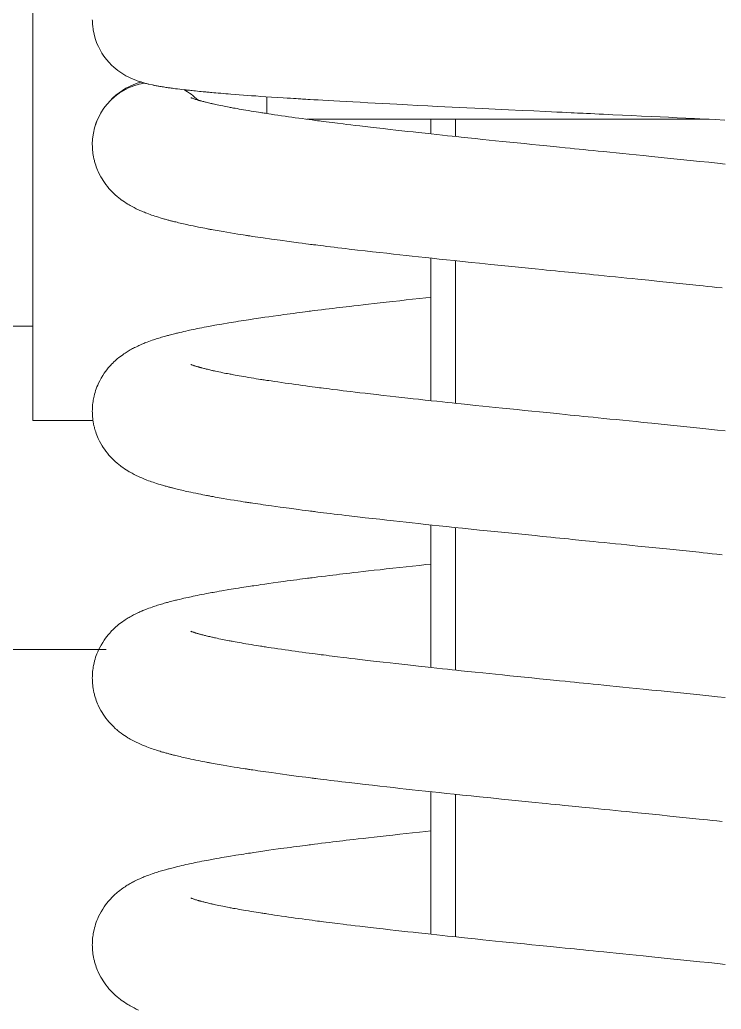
# Model space of a CAD drawing. Extents: x 104.2 to 172.2, y 134.1 to 160.6.
# Drawn here: x 148.836 to 150.598, y 141.148 to 143.634 of the extents above; entities that cross this region are included whole.
import ezdxf

# ---------------------------------------------------------------- set-up
doc = ezdxf.new("R2010")
doc.units = 0
doc.header["$LTSCALE"] = 0.5
doc.header["$MEASUREMENT"] = 0
doc.layers.add('AM_5', color=3, linetype='CONTINUOUS', lineweight=15)

msp = doc.modelspace()

# ---------------------------------------------------------------- linework, layer by layer
at = {"layer": 'AM_5', "color": 0, "ltscale": 0.75}
for p, q in [((148.86848, 145.50239), (148.86848, 142.62739)), ((149.45679, 143.44088), (149.45679, 143.39865)), ((149.45679, 143.39865), (149.45679, 143.44088)), ((150.56783, 143.38428), (149.55746, 143.38428)), ((149.93098, 143.3409), (149.93098, 143.38428)), ((149.93098, 142.67054), (149.93098, 143.02876)), ((148.36848, 142.86414), (148.86848, 142.86414)), ((148.86848, 142.62739), (149.02002, 142.62739)), ((149.93098, 142.00018), (149.93098, 142.3584)), ((147.41468, 142.05164), (149.05302, 142.05164)), ((149.93098, 141.32981), (149.93098, 141.68804))]:
    msp.add_line(p, q, dxfattribs=at)
at = {"layer": 'AM_5', "color": 0, "ltscale": 0.75, "flags": 128}
for points in [[(150.60703, 143.38233), (150.58296, 143.38353), (150.55769, 143.38479), (150.53123, 143.38608), (150.5096, 143.38712), (150.48746, 143.38819), (150.46575, 143.38922), (150.44455, 143.39022), (150.42387, 143.3912), (150.39833, 143.39241), (150.3737, 143.39357), (150.35001, 143.39469), (150.32635, 143.39581), (150.30218, 143.39695), (150.29139, 143.39747), (150.2805, 143.39798), (150.2697, 143.39849), (150.25994, 143.39895), (150.25137, 143.39936), (150.24409, 143.3997), (150.23675, 143.40005), (150.22884, 143.40042), (150.22095, 143.4008), (150.21031, 143.4013), (150.19853, 143.40185), (150.18559, 143.40247), (150.17151, 143.40313), (150.15649, 143.40384), (150.12707, 143.40523), (150.09804, 143.4066), (150.06402, 143.40821), (150.03074, 143.40978), (149.99868, 143.41129), (149.9789, 143.41223), (149.95957, 143.41316), (149.9407, 143.41407), (149.92228, 143.41496), (149.90398, 143.41586), (149.88483, 143.41681), (149.86113, 143.41799), (149.83624, 143.41925), (149.81023, 143.42057), (149.78316, 143.42197), (149.76542, 143.4229), (149.7473, 143.42386), (149.72884, 143.42484), (149.71005, 143.42585), (149.69104, 143.42688), (149.67289, 143.42788), (149.65592, 143.42882), (149.64009, 143.4297), (149.62472, 143.43057), (149.61054, 143.43138), (149.59753, 143.43213), (149.58566, 143.43281), (149.57488, 143.43344), (149.56518, 143.43401), (149.55975, 143.43433), (149.55473, 143.43463), (149.55016, 143.4349), (149.54605, 143.43515), (149.5424, 143.43537), (149.53918, 143.43557), (149.53549, 143.43579), (149.5303, 143.43611), (149.52395, 143.43651), (149.51645, 143.43698), (149.50784, 143.43752), (149.49814, 143.43814), (149.48281, 143.43914), (149.46826, 143.4401), (149.45454, 143.44103), (149.44162, 143.44193), (149.42948, 143.44279), (149.4181, 143.44361), (149.40788, 143.44436), (149.39782, 143.44511), (149.38748, 143.44589), (149.37686, 143.44672), (149.36602, 143.44758), (149.35984, 143.44807), (149.35361, 143.44858), (149.34733, 143.4491), (149.341, 143.44963), (149.33464, 143.45018), (149.32868, 143.45069), (149.32343, 143.45115), (149.31894, 143.45155), (149.31509, 143.4519), (149.31185, 143.45219), (149.30921, 143.45243), (149.30755, 143.45258), (149.30603, 143.45272), (149.30387, 143.45292), (149.301, 143.45319), (149.29668, 143.4536), (149.29201, 143.45404), (149.2873, 143.4545), (149.28257, 143.45497), (149.27782, 143.45544), (149.27305, 143.45592), (149.26908, 143.45633), (149.26558, 143.4567), (149.26255, 143.45702), (149.25997, 143.4573), (149.25783, 143.45753), (149.25605, 143.45772), (149.25399, 143.45795), (149.25154, 143.45822), (149.24871, 143.45854), (149.2433, 143.45917), (149.238, 143.4598), (149.23268, 143.46045), (149.22704, 143.46117), (149.22315, 143.46167), (149.21962, 143.46214), (149.21653, 143.46256), (149.21387, 143.46293), (149.21131, 143.4633), (149.20864, 143.46368), (149.20603, 143.46407), (149.20327, 143.46448), (149.20024, 143.46495), (149.19694, 143.46547), (149.19343, 143.46604), (149.19112, 143.46642), (149.18916, 143.46675), (149.1875, 143.46704), (149.1856, 143.46737), (149.18336, 143.46778), (149.18083, 143.46824), (149.17849, 143.46868), (149.17624, 143.46911), (149.17431, 143.46949), (149.17255, 143.46984), (149.17083, 143.4702), (149.16914, 143.47055), (149.16054, 143.47246), (149.15885, 143.47286), (149.15703, 143.4733), (149.15474, 143.47387), (149.15196, 143.47459), (149.14965, 143.4752), (149.14743, 143.47581), (149.14555, 143.47635), (149.14401, 143.4768), (149.14267, 143.47719), (149.14132, 143.4776), (149.13995, 143.47803), (149.13803, 143.47863), (149.13601, 143.47929), (149.13356, 143.48012), (149.13068, 143.48113), (149.12763, 143.48225), (149.12509, 143.48323), (149.12307, 143.48403), (149.12115, 143.48482), (149.11889, 143.48577), (149.11631, 143.4869), (149.11337, 143.48825), (149.10827, 143.49074), (149.10273, 143.49367), (149.09739, 143.49674), (149.09226, 143.49993), (149.08731, 143.50325), (149.08231, 143.50689), (149.07721, 143.51089), (149.07197, 143.51536), (149.06631, 143.52065), (149.06033, 143.52683), (149.05393, 143.53427), (149.04733, 143.54303), (149.04245, 143.5504), (149.03781, 143.55839), (149.03354, 143.56684), (149.03, 143.57498), (149.02634, 143.58508), (149.02365, 143.59433), (149.02172, 143.60276), (149.02071, 143.60835), (149.02005, 143.61277), (149.01964, 143.6161), (149.01947, 143.61761), (149.0193, 143.61919), (149.01907, 143.62142), (149.01884, 143.62377), (149.01864, 143.62624), (149.01847, 143.62882), (149.01835, 143.6315), (149.01831, 143.63428)], [(149.26552, 143.43856), (149.26561, 143.43853), (149.26593, 143.43839), (149.2665, 143.43816), (149.26726, 143.43786), (149.26836, 143.43744), (149.26979, 143.43693), (149.27139, 143.43637), (149.27296, 143.43584), (149.27439, 143.43537), (149.27591, 143.43489), (149.27757, 143.43438), (149.27875, 143.43402), (149.28018, 143.43359), (149.28184, 143.4331), (149.28343, 143.43264), (149.28492, 143.43221), (149.28623, 143.43184), (149.28741, 143.43152), (149.28854, 143.4312), (149.28963, 143.43091), (149.29072, 143.43061), (149.29215, 143.43022), (149.29382, 143.42978), (149.29583, 143.42925), (149.29819, 143.42865), (149.30051, 143.42806), (149.30267, 143.42752), (149.30465, 143.42703), (149.30745, 143.42634), (149.3103, 143.42566), (149.3132, 143.42498), (149.31601, 143.42432), (149.31842, 143.42377), (149.32042, 143.42332), (149.32222, 143.42291), (149.32484, 143.42233), (149.32808, 143.42162), (149.33197, 143.42078), (149.33641, 143.41983), (149.34107, 143.41886), (149.34594, 143.41786), (149.34992, 143.41706), (149.35405, 143.41624), (149.35823, 143.41542), (149.36186, 143.41472), (149.36479, 143.41416), (149.36701, 143.41374), (149.36974, 143.41323), (149.37314, 143.41259), (149.37724, 143.41184), (149.38206, 143.41096), (149.38733, 143.41002), (149.39278, 143.40905), (149.39841, 143.40807), (149.40424, 143.40707), (149.41054, 143.40601), (149.41706, 143.40493), (149.42379, 143.40383), (149.43015, 143.4028), (149.43574, 143.40191), (149.44055, 143.40116), (149.44403, 143.40062), (149.4469, 143.40017), (149.44964, 143.39975), (149.45302, 143.39923), (149.45708, 143.39861), (149.46181, 143.39789), (149.46725, 143.39707), (149.47575, 143.3958), (149.48454, 143.3945), (149.49346, 143.3932), (149.5025, 143.3919), (149.51098, 143.39069), (149.51956, 143.38948), (149.52824, 143.38827), (149.53701, 143.38706), (149.54589, 143.38584), (149.55468, 143.38466), (149.56279, 143.38357), (149.57083, 143.3825), (149.57793, 143.38157), (149.58405, 143.38077), (149.58919, 143.3801), (149.59333, 143.37956), (149.59874, 143.37887), (149.6054, 143.37801), (149.61305, 143.37704), (149.62104, 143.37604), (149.63422, 143.37439), (149.64817, 143.37267), (149.65762, 143.37152), (149.66753, 143.37033), (149.67844, 143.36902), (149.69043, 143.3676), (149.7035, 143.36607), (149.71743, 143.36446), (149.73249, 143.36273), (149.74871, 143.36088), (149.76614, 143.3589), (149.78096, 143.35723), (149.79604, 143.35554), (149.81057, 143.35393), (149.82451, 143.35239), (149.83784, 143.35092), (149.85435, 143.34912), (149.86974, 143.34744), (149.88398, 143.34591), (149.89815, 143.34439), (149.91089, 143.34303), (149.92219, 143.34183), (149.93332, 143.34066), (149.9452, 143.3394), (149.96191, 143.33765), (149.97995, 143.33578), (149.9993, 143.33377), (150.01501, 143.33216), (150.03151, 143.33047), (150.04878, 143.32872), (150.06686, 143.32689), (150.08576, 143.32498), (150.10443, 143.32309), (150.12215, 143.3213), (150.1416, 143.31933), (150.15972, 143.3175), (150.17649, 143.31581), (150.19188, 143.31425), (150.20589, 143.31284), (150.21869, 143.31155), (150.22973, 143.31043), (150.24129, 143.30927), (150.25208, 143.30818), (150.26361, 143.30701), (150.27656, 143.30571), (150.28949, 143.3044), (150.30358, 143.30298), (150.31876, 143.30145), (150.33452, 143.29987), (150.35072, 143.29823), (150.36734, 143.29656), (150.38437, 143.29484), (150.40181, 143.29309), (150.42429, 143.29082), (150.44743, 143.28849), (150.47122, 143.28606), (150.49566, 143.28355), (150.51994, 143.28104), (150.54427, 143.2785), (150.56713, 143.2761), (150.58854, 143.27383), (150.60849, 143.2717)], [(150.60089, 142.96032), (150.58757, 142.96175), (150.57512, 142.96309), (150.56358, 142.96432), (150.55295, 142.96545), (150.54306, 142.96649), (150.51889, 142.96903), (150.49315, 142.97172), (150.46882, 142.97423), (150.44322, 142.97685), (150.41638, 142.97958), (150.38885, 142.98236), (150.37492, 142.98377), (150.36088, 142.98519), (150.34674, 142.98662), (150.3325, 142.98806), (150.31815, 142.98951), (150.30377, 142.99096), (150.29012, 142.99234), (150.27744, 142.99362), (150.2669, 142.99468), (150.25716, 142.99566), (150.24824, 142.99656), (150.24023, 142.99737), (150.23181, 142.99822), (150.22383, 142.99903), (150.21455, 142.99996), (150.20439, 143.00099), (150.19309, 143.00213), (150.18173, 143.00327), (150.17048, 143.00441), (150.15934, 143.00553), (150.14831, 143.00664), (150.13122, 143.00836), (150.11434, 143.01007), (150.09691, 143.01182), (150.07242, 143.01429), (150.04665, 143.01688), (150.01956, 143.01962), (149.99116, 143.02253), (149.9697, 143.02474), (149.94813, 143.02697), (149.92753, 143.02913), (149.90793, 143.03119), (149.88934, 143.03315), (149.87175, 143.03503), (149.85514, 143.03681), (149.83802, 143.03865), (149.82208, 143.04038), (149.80673, 143.04205), (149.79109, 143.04376), (149.77515, 143.04552), (149.75794, 143.04743), (149.74044, 143.04938), (149.72255, 143.0514), (149.70381, 143.05352), (149.68421, 143.05576), (149.66374, 143.05814), (149.65448, 143.05923), (149.64506, 143.06035), (149.63549, 143.06149), (149.62578, 143.06266), (149.61632, 143.06381), (149.60778, 143.06486), (149.59887, 143.06596), (149.5912, 143.06691), (149.58476, 143.06772), (149.57951, 143.06838), (149.57645, 143.06876), (149.57382, 143.06909), (149.57057, 143.06951), (149.56654, 143.07002), (149.56176, 143.07063), (149.55435, 143.07158), (149.54569, 143.07271), (149.53665, 143.07389), (149.51305, 143.07702), (149.49036, 143.08011), (149.46849, 143.08316), (149.44717, 143.0862), (149.44059, 143.08716), (149.43406, 143.08812), (149.42761, 143.08907), (149.42188, 143.08992), (149.4172, 143.09063), (149.41404, 143.0911), (149.41161, 143.09147), (149.40984, 143.09174), (149.40789, 143.09203), (149.4055, 143.0924), (149.40266, 143.09284), (149.39731, 143.09366), (149.39091, 143.09466), (149.38348, 143.09584), (149.37459, 143.09727), (149.36547, 143.09877), (149.3562, 143.10032), (149.34682, 143.10192), (149.33732, 143.10358), (149.33197, 143.10452), (149.32659, 143.10549), (149.32163, 143.10639), (149.31765, 143.10713), (149.31462, 143.10769), (149.31242, 143.1081), (149.31014, 143.10853), (149.30765, 143.109), (149.30495, 143.10951), (149.30072, 143.11033), (149.29607, 143.11123), (149.29078, 143.11227), (149.28484, 143.11347), (149.27827, 143.11481), (149.2719, 143.11613), (149.26594, 143.1174), (149.26054, 143.11857), (149.25574, 143.11963), (149.25155, 143.12056), (149.24747, 143.12149), (149.24302, 143.12252), (149.23922, 143.1234), (149.23513, 143.12438), (149.2312, 143.12533), (149.22778, 143.12617), (149.22483, 143.1269), (149.22227, 143.12755), (149.21991, 143.12815), (149.2182, 143.12859), (149.21661, 143.129), (149.2151, 143.12939), (149.21324, 143.12988), (149.21088, 143.13051), (149.20868, 143.13109), (149.20621, 143.13176), (149.20381, 143.13242), (149.2017, 143.13301), (149.19987, 143.13352), (149.19715, 143.1343), (149.19444, 143.13508), (149.19161, 143.13591), (149.18836, 143.13688), (149.18457, 143.13804), (149.17949, 143.13964), (149.17506, 143.14109), (149.17108, 143.14242), (149.16739, 143.14369), (149.1635, 143.14507), (149.15948, 143.14654), (149.15553, 143.14803), (149.15214, 143.14934), (149.14897, 143.15061), (149.14597, 143.15184), (149.14237, 143.15336), (149.13808, 143.15523), (149.13428, 143.15695), (149.1287, 143.1596), (149.12316, 143.16237), (149.11801, 143.1651), (149.11345, 143.16764), (149.11092, 143.1691), (149.10759, 143.17109), (149.1035, 143.17363), (149.099, 143.17658), (149.0948, 143.17947), (149.09096, 143.18226), (149.08823, 143.18432), (149.08589, 143.18614), (149.0839, 143.18773), (149.08184, 143.18942), (149.0795, 143.19141), (149.07691, 143.19368), (149.0705, 143.19967), (149.06397, 143.2064), (149.06011, 143.21072), (149.05619, 143.2154), (149.05223, 143.2205), (149.0486, 143.22554), (149.04555, 143.23007), (149.04294, 143.23422), (149.0398, 143.23959), (149.0366, 143.24556), (149.03316, 143.25271), (149.03151, 143.25647), (149.02988, 143.26047), (149.02829, 143.26468), (149.02677, 143.26904), (149.02554, 143.27291), (149.02475, 143.27558), (149.02412, 143.27784), (149.02337, 143.28071), (149.02242, 143.28467), (149.02138, 143.28964), (149.02051, 143.29446), (149.01991, 143.29845), (149.01954, 143.30132), (149.01928, 143.30366), (149.01905, 143.30604), (149.01882, 143.30867), (149.01856, 143.31252), (149.01838, 143.31673), (149.01831, 143.32128)], [(150.60089, 142.28995), (150.58757, 142.29139), (150.57512, 142.29272), (150.56358, 142.29395), (150.55295, 142.29508), (150.54306, 142.29613), (150.51889, 142.29867), (150.49315, 142.30135), (150.46882, 142.30387), (150.44322, 142.30649), (150.41638, 142.30921), (150.38885, 142.312), (150.37492, 142.3134), (150.36088, 142.31482), (150.34674, 142.31625), (150.3325, 142.31769), (150.31815, 142.31914), (150.30377, 142.32059), (150.29012, 142.32197), (150.27744, 142.32325), (150.2669, 142.32432), (150.25716, 142.3253), (150.24824, 142.3262), (150.24023, 142.32701), (150.23181, 142.32786), (150.22383, 142.32866), (150.21455, 142.3296), (150.20439, 142.33062), (150.19309, 142.33176), (150.18173, 142.33291), (150.17048, 142.33404), (150.15934, 142.33517), (150.14831, 142.33628), (150.13122, 142.338), (150.11434, 142.3397), (150.09691, 142.34146), (150.07242, 142.34392), (150.04665, 142.34652), (150.01956, 142.34926), (149.99116, 142.35216), (149.9697, 142.35437), (149.94813, 142.35661), (149.92753, 142.35876), (149.90793, 142.36082), (149.88934, 142.36279), (149.87175, 142.36466), (149.85514, 142.36644), (149.83802, 142.36829), (149.82208, 142.37001), (149.80673, 142.37169), (149.79109, 142.3734), (149.77515, 142.37516), (149.75794, 142.37707), (149.74044, 142.37902), (149.72255, 142.38103), (149.70381, 142.38315), (149.68421, 142.3854), (149.66374, 142.38778), (149.65448, 142.38887), (149.64506, 142.38998), (149.63549, 142.39113), (149.62578, 142.3923), (149.61632, 142.39345), (149.60778, 142.39449), (149.59887, 142.39559), (149.5912, 142.39655), (149.58476, 142.39735), (149.57951, 142.39801), (149.57645, 142.3984), (149.57382, 142.39873), (149.57057, 142.39914), (149.56654, 142.39966), (149.56176, 142.40027), (149.55435, 142.40122), (149.54569, 142.40234), (149.53665, 142.40352), (149.51305, 142.40666), (149.49036, 142.40975), (149.46849, 142.41279), (149.44717, 142.41584), (149.44059, 142.4168), (149.43406, 142.41775), (149.42761, 142.41871), (149.42188, 142.41956), (149.4172, 142.42026), (149.41404, 142.42074), (149.41161, 142.42111), (149.40984, 142.42137), (149.40789, 142.42167), (149.4055, 142.42204), (149.40266, 142.42247), (149.39731, 142.4233), (149.39091, 142.4243), (149.38348, 142.42548), (149.37459, 142.42691), (149.36547, 142.4284), (149.3562, 142.42995), (149.34682, 142.43156), (149.33732, 142.43321), (149.33197, 142.43416), (149.32659, 142.43513), (149.32163, 142.43603), (149.31765, 142.43676), (149.31462, 142.43732), (149.31242, 142.43774), (149.31014, 142.43816), (149.30765, 142.43863), (149.30495, 142.43915), (149.30072, 142.43996), (149.29607, 142.44087), (149.29078, 142.44191), (149.28484, 142.4431), (149.27827, 142.44444), (149.2719, 142.44577), (149.26594, 142.44704), (149.26054, 142.44821), (149.25574, 142.44926), (149.25155, 142.4502), (149.24747, 142.45112), (149.24302, 142.45215), (149.23922, 142.45304), (149.23513, 142.45401), (149.2312, 142.45496), (149.22778, 142.4558), (149.22483, 142.45654), (149.22227, 142.45718), (149.21991, 142.45778), (149.2182, 142.45822), (149.21661, 142.45863), (149.2151, 142.45903), (149.21324, 142.45952), (149.21088, 142.46014), (149.20868, 142.46073), (149.20621, 142.4614), (149.20381, 142.46206), (149.2017, 142.46265), (149.19987, 142.46316), (149.19715, 142.46393), (149.19444, 142.46471), (149.19161, 142.46555), (149.18836, 142.46652), (149.18457, 142.46768), (149.17949, 142.46928), (149.17506, 142.47072), (149.17108, 142.47206), (149.16739, 142.47333), (149.1635, 142.47471), (149.15948, 142.47617), (149.15553, 142.47766), (149.15214, 142.47898), (149.14897, 142.48025), (149.14597, 142.48147), (149.14237, 142.48299), (149.13808, 142.48487), (149.13428, 142.48659), (149.1287, 142.48924), (149.12316, 142.49201), (149.11801, 142.49473), (149.11345, 142.49727), (149.11092, 142.49874), (149.10759, 142.50073), (149.1035, 142.50327), (149.099, 142.50622), (149.0948, 142.50911), (149.09096, 142.51189), (149.08823, 142.51395), (149.08589, 142.51578), (149.0839, 142.51736), (149.08184, 142.51906), (149.0795, 142.52105), (149.07691, 142.52332), (149.0705, 142.5293), (149.06397, 142.53603), (149.06011, 142.54036), (149.05619, 142.54504), (149.05223, 142.55014), (149.0486, 142.55517), (149.04555, 142.55971), (149.04294, 142.56386), (149.0398, 142.56922), (149.0366, 142.5752), (149.03316, 142.58235), (149.03151, 142.58611), (149.02988, 142.59011), (149.02829, 142.59432), (149.02677, 142.59868), (149.02554, 142.60255), (149.02475, 142.60521), (149.02412, 142.60748), (149.02337, 142.61035), (149.02242, 142.61431), (149.02138, 142.61927), (149.02051, 142.62409), (149.01991, 142.62809), (149.01954, 142.63095), (149.01928, 142.6333), (149.01905, 142.63568), (149.01882, 142.6383), (149.01856, 142.64215), (149.01838, 142.64637), (149.01831, 142.65092), (149.01835, 142.65418), (149.01846, 142.65726), (149.01861, 142.66012), (149.01874, 142.66214), (149.0189, 142.66438), (149.01916, 142.66729), (149.01957, 142.67108), (149.02005, 142.67473), (149.02065, 142.67856), (149.02131, 142.68222), (149.02258, 142.68822), (149.02388, 142.69346), (149.02508, 142.69775), (149.0266, 142.70262), (149.02819, 142.70727), (149.02987, 142.71171), (149.03178, 142.71635), (149.03412, 142.72159), (149.037, 142.72743), (149.04021, 142.73336), (149.04437, 142.74029), (149.04819, 142.74608), (149.05147, 142.75069), (149.05479, 142.75504), (149.05841, 142.7595), (149.06205, 142.76369), (149.0644, 142.76628), (149.06681, 142.76882), (149.06954, 142.77158), (149.07261, 142.77457), (149.07572, 142.77746), (149.07825, 142.77971), (149.08013, 142.78133), (149.08182, 142.78276), (149.08425, 142.78475), (149.08746, 142.7873), (149.09119, 142.79012), (149.09457, 142.79257), (149.09754, 142.79463), (149.10054, 142.79665), (149.10333, 142.79846), (149.10596, 142.80011), (149.10852, 142.80168), (149.1109, 142.8031), (149.11366, 142.80469), (149.11668, 142.80638), (149.11943, 142.80787), (149.12182, 142.80914), (149.12458, 142.81056), (149.12747, 142.812), (149.13055, 142.8135), (149.13266, 142.8145), (149.1349, 142.81554), (149.13729, 142.81662), (149.13946, 142.81758), (149.14116, 142.81833), (149.14269, 142.81898), (149.14492, 142.81993), (149.14762, 142.82104), (149.15032, 142.82214), (149.15286, 142.82314), (149.15631, 142.82447), (149.16015, 142.82591), (149.16425, 142.8274), (149.1683, 142.82883), (149.17209, 142.83012), (149.17555, 142.83128), (149.17886, 142.83236), (149.1821, 142.83339), (149.18534, 142.8344), (149.18875, 142.83544), (149.19188, 142.83637), (149.19542, 142.83741), (149.19883, 142.83839), (149.20196, 142.83927), (149.20478, 142.84005), (149.2073, 142.84074), (149.20949, 142.84133), (149.21171, 142.84192), (149.21455, 142.84267), (149.21804, 142.84358), (149.22124, 142.8444), (149.22439, 142.84519), (149.22726, 142.84591), (149.22986, 142.84655), (149.23216, 142.84711), (149.23707, 142.84829), (149.24288, 142.84966), (149.24836, 142.85092), (149.25358, 142.8521), (149.25878, 142.85325), (149.26279, 142.85412), (149.26684, 142.855), (149.27138, 142.85596), (149.27645, 142.85702), (149.28203, 142.85817), (149.28739, 142.85925), (149.29302, 142.86037), (149.29893, 142.86153), (149.30492, 142.86268), (149.31019, 142.86369), (149.31464, 142.86452), (149.31824, 142.86519), (149.32177, 142.86584), (149.32601, 142.86661), (149.33102, 142.86751), (149.33682, 142.86854), (149.34343, 142.8697), (149.36093, 142.87268), (149.37852, 142.87557), (149.38544, 142.87668), (149.39235, 142.87777), (149.39885, 142.87878), (149.40477, 142.87969), (149.41036, 142.88054), (149.41527, 142.88129), (149.41963, 142.88194), (149.42433, 142.88265), (149.42958, 142.88343), (149.43539, 142.88428), (149.44176, 142.88521), (149.45138, 142.88661), (149.46177, 142.88809), (149.47294, 142.88967), (149.48492, 142.89134), (149.49214, 142.89234), (149.49963, 142.89336), (149.50739, 142.89442), (149.51545, 142.8955), (149.52379, 142.89662), (149.53195, 142.8977), (149.53938, 142.89867), (149.54668, 142.89963), (149.55305, 142.90045), (149.55848, 142.90115), (149.56294, 142.90172), (149.56642, 142.90217), (149.57062, 142.9027), (149.57653, 142.90345), (149.58472, 142.90448), (149.59429, 142.90568), (149.60377, 142.90685), (149.61313, 142.908), (149.62237, 142.90913), (149.63149, 142.91023), (149.63956, 142.9112), (149.64752, 142.91215), (149.65578, 142.91313), (149.66506, 142.91422), (149.67539, 142.91542), (149.68657, 142.91672), (149.69879, 142.91811), (149.71207, 142.91962), (149.72644, 142.92125), (149.74114, 142.9229), (149.75686, 142.92465), (149.77363, 142.92651), (149.79059, 142.92838), (149.80687, 142.93016), (149.82245, 142.93186), (149.83988, 142.93374), (149.85629, 142.93551), (149.86848, 142.93682)], [(149.26552, 142.7682), (149.26561, 142.76816), (149.26593, 142.76803), (149.2665, 142.76779), (149.26726, 142.76749), (149.26836, 142.76708), (149.26979, 142.76656), (149.27139, 142.76601), (149.27296, 142.76548), (149.27439, 142.76501), (149.27591, 142.76453), (149.27757, 142.76401), (149.27875, 142.76365), (149.28018, 142.76322), (149.28184, 142.76274), (149.28343, 142.76227), (149.28492, 142.76185), (149.28623, 142.76148), (149.28741, 142.76115), (149.28854, 142.76084), (149.28963, 142.76054), (149.29072, 142.76025), (149.29215, 142.75986), (149.29382, 142.75942), (149.29583, 142.75889), (149.29819, 142.75828), (149.30051, 142.75769), (149.30267, 142.75715), (149.30465, 142.75666), (149.30745, 142.75598), (149.3103, 142.7553), (149.3132, 142.75461), (149.31601, 142.75396), (149.31842, 142.75341), (149.32042, 142.75295), (149.32222, 142.75255), (149.32484, 142.75197), (149.32808, 142.75125), (149.33197, 142.75041), (149.33641, 142.74947), (149.34107, 142.7485), (149.34594, 142.7475), (149.34992, 142.7467), (149.35405, 142.74588), (149.35823, 142.74506), (149.36186, 142.74436), (149.36479, 142.7438), (149.36701, 142.74338), (149.36974, 142.74286), (149.37314, 142.74223), (149.37724, 142.74147), (149.38206, 142.7406), (149.38733, 142.73965), (149.39278, 142.73869), (149.39841, 142.73771), (149.40424, 142.73671), (149.41054, 142.73565), (149.41706, 142.73456), (149.42379, 142.73346), (149.43015, 142.73244), (149.43574, 142.73155), (149.44055, 142.7308), (149.44403, 142.73025), (149.4469, 142.72981), (149.44964, 142.72938), (149.45302, 142.72886), (149.45708, 142.72824), (149.46181, 142.72752), (149.46725, 142.7267), (149.47575, 142.72543), (149.48454, 142.72413), (149.49346, 142.72283), (149.5025, 142.72153), (149.51098, 142.72032), (149.51956, 142.71912), (149.52824, 142.7179), (149.53701, 142.71669), (149.54589, 142.71548), (149.55468, 142.71429), (149.56279, 142.71321), (149.57083, 142.71214), (149.57793, 142.7112), (149.58405, 142.7104), (149.58919, 142.70974), (149.59333, 142.7092), (149.59874, 142.7085), (149.6054, 142.70765), (149.61305, 142.70668), (149.62104, 142.70567), (149.63422, 142.70403), (149.64817, 142.70231), (149.65762, 142.70116), (149.66753, 142.69996), (149.67844, 142.69866), (149.69043, 142.69724), (149.7035, 142.69571), (149.71743, 142.6941), (149.73249, 142.69236), (149.74871, 142.69051), (149.76614, 142.68854), (149.78096, 142.68687), (149.79604, 142.68518), (149.81057, 142.68356), (149.82451, 142.68202), (149.83784, 142.68056), (149.85435, 142.67875), (149.86974, 142.67708), (149.88398, 142.67554), (149.89815, 142.67403), (149.91089, 142.67267), (149.92219, 142.67147), (149.93332, 142.67029), (149.9452, 142.66904), (149.96191, 142.66729), (149.97995, 142.66541), (149.9993, 142.66341), (150.01501, 142.66179), (150.03151, 142.66011), (150.04878, 142.65835), (150.06686, 142.65652), (150.08576, 142.65461), (150.10443, 142.65272), (150.12215, 142.65093), (150.1416, 142.64897), (150.15972, 142.64714), (150.17649, 142.64544), (150.19188, 142.64389), (150.20589, 142.64247), (150.21869, 142.64118), (150.22973, 142.64007), (150.24129, 142.6389), (150.25208, 142.63781), (150.26361, 142.63665), (150.27656, 142.63534), (150.28949, 142.63404), (150.30358, 142.63262), (150.31876, 142.63109), (150.33452, 142.6295), (150.35072, 142.62787), (150.36734, 142.6262), (150.38437, 142.62448), (150.40181, 142.62272), (150.42429, 142.62046), (150.44743, 142.61812), (150.47122, 142.6157), (150.49566, 142.61319), (150.51994, 142.61068), (150.54427, 142.60814), (150.56713, 142.60574), (150.58854, 142.60347), (150.60849, 142.60134)], [(150.60089, 141.61959), (150.58757, 141.62103), (150.57512, 141.62236), (150.56358, 141.62359), (150.55295, 141.62472), (150.54306, 141.62576), (150.51889, 141.62831), (150.49315, 141.63099), (150.46882, 141.6335), (150.44322, 141.63612), (150.41638, 141.63885), (150.38885, 141.64163), (150.37492, 141.64304), (150.36088, 141.64446), (150.34674, 141.64589), (150.3325, 141.64733), (150.31815, 141.64878), (150.30377, 141.65023), (150.29012, 141.65161), (150.27744, 141.65289), (150.2669, 141.65395), (150.25716, 141.65494), (150.24824, 141.65584), (150.24023, 141.65665), (150.23181, 141.6575), (150.22383, 141.6583), (150.21455, 141.65924), (150.20439, 141.66026), (150.19309, 141.6614), (150.18173, 141.66255), (150.17048, 141.66368), (150.15934, 141.6648), (150.14831, 141.66591), (150.13122, 141.66764), (150.11434, 141.66934), (150.09691, 141.67109), (150.07242, 141.67356), (150.04665, 141.67615), (150.01956, 141.6789), (149.99116, 141.6818), (149.9697, 141.68401), (149.94813, 141.68625), (149.92753, 141.6884), (149.90793, 141.69046), (149.88934, 141.69243), (149.87175, 141.6943), (149.85514, 141.69608), (149.83802, 141.69792), (149.82208, 141.69965), (149.80673, 141.70132), (149.79109, 141.70304), (149.77515, 141.70479), (149.75794, 141.7067), (149.74044, 141.70866), (149.72255, 141.71067), (149.70381, 141.71279), (149.68421, 141.71503), (149.66374, 141.71741), (149.65448, 141.7185), (149.64506, 141.71962), (149.63549, 141.72076), (149.62578, 141.72193), (149.61632, 141.72308), (149.60778, 141.72413), (149.59887, 141.72523), (149.5912, 141.72618), (149.58476, 141.72699), (149.57951, 141.72765), (149.57645, 141.72803), (149.57382, 141.72837), (149.57057, 141.72878), (149.56654, 141.72929), (149.56176, 141.7299), (149.55435, 141.73086), (149.54569, 141.73198), (149.53665, 141.73316), (149.51305, 141.7363), (149.49036, 141.73938), (149.46849, 141.74243), (149.44717, 141.74548), (149.44059, 141.74643), (149.43406, 141.74739), (149.42761, 141.74834), (149.42188, 141.7492), (149.4172, 141.7499), (149.41404, 141.75037), (149.41161, 141.75074), (149.40984, 141.75101), (149.40789, 141.75131), (149.4055, 141.75167), (149.40266, 141.75211), (149.39731, 141.75293), (149.39091, 141.75394), (149.38348, 141.75511), (149.37459, 141.75654), (149.36547, 141.75804), (149.3562, 141.75959), (149.34682, 141.76119), (149.33732, 141.76285), (149.33197, 141.7638), (149.32659, 141.76476), (149.32163, 141.76567), (149.31765, 141.7664), (149.31462, 141.76696), (149.31242, 141.76737), (149.31014, 141.7678), (149.30765, 141.76827), (149.30495, 141.76879), (149.30072, 141.7696), (149.29607, 141.7705), (149.29078, 141.77155), (149.28484, 141.77274), (149.27827, 141.77408), (149.2719, 141.77541), (149.26594, 141.77667), (149.26054, 141.77784), (149.25574, 141.7789), (149.25155, 141.77984), (149.24747, 141.78076), (149.24302, 141.78179), (149.23922, 141.78268), (149.23513, 141.78365), (149.2312, 141.7846), (149.22778, 141.78544), (149.22483, 141.78617), (149.22227, 141.78682), (149.21991, 141.78742), (149.2182, 141.78786), (149.21661, 141.78827), (149.2151, 141.78866), (149.21324, 141.78915), (149.21088, 141.78978), (149.20868, 141.79037), (149.20621, 141.79104), (149.20381, 141.7917), (149.2017, 141.79228), (149.19987, 141.7928), (149.19715, 141.79357), (149.19444, 141.79435), (149.19161, 141.79518), (149.18836, 141.79616), (149.18457, 141.79732), (149.17949, 141.79892), (149.17506, 141.80036), (149.17108, 141.80169), (149.16739, 141.80296), (149.1635, 141.80434), (149.15948, 141.80581), (149.15553, 141.8073), (149.15214, 141.80862), (149.14897, 141.80988), (149.14597, 141.81111), (149.14237, 141.81263), (149.13808, 141.8145), (149.13428, 141.81622), (149.1287, 141.81887), (149.12316, 141.82165), (149.11801, 141.82437), (149.11345, 141.82691), (149.11092, 141.82837), (149.10759, 141.83036), (149.1035, 141.8329), (149.099, 141.83586), (149.0948, 141.83874), (149.09096, 141.84153), (149.08823, 141.84359), (149.08589, 141.84541), (149.0839, 141.847), (149.08184, 141.8487), (149.0795, 141.85068), (149.07691, 141.85295), (149.0705, 141.85894), (149.06397, 141.86567), (149.06011, 141.86999), (149.05619, 141.87467), (149.05223, 141.87978), (149.0486, 141.88481), (149.04555, 141.88934), (149.04294, 141.89349), (149.0398, 141.89886), (149.0366, 141.90483), (149.03316, 141.91198), (149.03151, 141.91575), (149.02988, 141.91974), (149.02829, 141.92396), (149.02677, 141.92832), (149.02554, 141.93219), (149.02475, 141.93485), (149.02412, 141.93711), (149.02337, 141.93998), (149.02242, 141.94395), (149.02138, 141.94891), (149.02051, 141.95373), (149.01991, 141.95773), (149.01954, 141.96059), (149.01928, 141.96293), (149.01905, 141.96532), (149.01882, 141.96794), (149.01856, 141.97179), (149.01838, 141.97601), (149.01831, 141.98056), (149.01835, 141.98382), (149.01846, 141.98689), (149.01861, 141.98976), (149.01874, 141.99177), (149.0189, 141.99402), (149.01916, 141.99692), (149.01957, 142.00072), (149.02005, 142.00437), (149.02065, 142.0082), (149.02131, 142.01185), (149.02258, 142.01786), (149.02388, 142.0231), (149.02508, 142.02739), (149.0266, 142.03226), (149.02819, 142.0369), (149.02987, 142.04134), (149.03178, 142.04599), (149.03412, 142.05122), (149.037, 142.05707), (149.04021, 142.063), (149.04437, 142.06993), (149.04819, 142.07572), (149.05147, 142.08032), (149.05479, 142.08467), (149.05841, 142.08913), (149.06205, 142.09333), (149.0644, 142.09591), (149.06681, 142.09845), (149.06954, 142.10122), (149.07261, 142.1042), (149.07572, 142.10709), (149.07825, 142.10935), (149.08013, 142.11097), (149.08182, 142.1124), (149.08425, 142.11439), (149.08746, 142.11693), (149.09119, 142.11975), (149.09457, 142.12221), (149.09754, 142.12427), (149.10054, 142.12628), (149.10333, 142.1281), (149.10596, 142.12975), (149.10852, 142.13131), (149.1109, 142.13273), (149.11366, 142.13432), (149.11668, 142.13601), (149.11943, 142.13751), (149.12182, 142.13877), (149.12458, 142.14019), (149.12747, 142.14164), (149.13055, 142.14313), (149.13266, 142.14413), (149.1349, 142.14517), (149.13729, 142.14625), (149.13946, 142.14722), (149.14116, 142.14796), (149.14269, 142.14862), (149.14492, 142.14956), (149.14762, 142.15068), (149.15032, 142.15177), (149.15286, 142.15278), (149.15631, 142.15411), (149.16015, 142.15555), (149.16425, 142.15704), (149.1683, 142.15847), (149.17209, 142.15976), (149.17555, 142.16092), (149.17886, 142.16199), (149.1821, 142.16303), (149.18534, 142.16403), (149.18875, 142.16507), (149.19188, 142.16601), (149.19542, 142.16704), (149.19883, 142.16802), (149.20196, 142.1689), (149.20478, 142.16969), (149.2073, 142.17037), (149.20949, 142.17096), (149.21171, 142.17156), (149.21455, 142.17231), (149.21804, 142.17321), (149.22124, 142.17403), (149.22439, 142.17483), (149.22726, 142.17554), (149.22986, 142.17618), (149.23216, 142.17675), (149.23707, 142.17793), (149.24288, 142.17929), (149.24836, 142.18055), (149.25358, 142.18173), (149.25878, 142.18289), (149.26279, 142.18376), (149.26684, 142.18463), (149.27138, 142.1856), (149.27645, 142.18666), (149.28203, 142.1878), (149.28739, 142.18889), (149.29302, 142.19001), (149.29893, 142.19117), (149.30492, 142.19232), (149.31019, 142.19332), (149.31464, 142.19416), (149.31824, 142.19482), (149.32177, 142.19547), (149.32601, 142.19624), (149.33102, 142.19715), (149.33682, 142.19818), (149.34343, 142.19933), (149.36093, 142.20232), (149.37852, 142.2052), (149.38544, 142.20631), (149.39235, 142.2074), (149.39885, 142.20842), (149.40477, 142.20933), (149.41036, 142.21018), (149.41527, 142.21092), (149.41963, 142.21158), (149.42433, 142.21228), (149.42958, 142.21306), (149.43539, 142.21392), (149.44176, 142.21485), (149.45138, 142.21624), (149.46177, 142.21773), (149.47294, 142.21931), (149.48492, 142.22098), (149.49214, 142.22197), (149.49963, 142.223), (149.50739, 142.22406), (149.51545, 142.22514), (149.52379, 142.22625), (149.53195, 142.22733), (149.53938, 142.22831), (149.54668, 142.22926), (149.55305, 142.23009), (149.55848, 142.23079), (149.56294, 142.23136), (149.56642, 142.2318), (149.57062, 142.23234), (149.57653, 142.23309), (149.58472, 142.23412), (149.59429, 142.23532), (149.60377, 142.23649), (149.61313, 142.23764), (149.62237, 142.23877), (149.63149, 142.23987), (149.63956, 142.24083), (149.64752, 142.24178), (149.65578, 142.24276), (149.66506, 142.24385), (149.67539, 142.24506), (149.68657, 142.24635), (149.69879, 142.24775), (149.71207, 142.24926), (149.72644, 142.25088), (149.74114, 142.25253), (149.75686, 142.25429), (149.77363, 142.25615), (149.79059, 142.25801), (149.80687, 142.2598), (149.82245, 142.26149), (149.83988, 142.26338), (149.85629, 142.26515), (149.86848, 142.26645)], [(149.26552, 142.09783), (149.26561, 142.0978), (149.26593, 142.09766), (149.2665, 142.09743), (149.26726, 142.09713), (149.26836, 142.09672), (149.26979, 142.0962), (149.27139, 142.09564), (149.27296, 142.09512), (149.27439, 142.09465), (149.27591, 142.09416), (149.27757, 142.09365), (149.27875, 142.09329), (149.28018, 142.09286), (149.28184, 142.09237), (149.28343, 142.09191), (149.28492, 142.09149), (149.28623, 142.09112), (149.28741, 142.09079), (149.28854, 142.09048), (149.28963, 142.09018), (149.29072, 142.08988), (149.29215, 142.0895), (149.29382, 142.08905), (149.29583, 142.08853), (149.29819, 142.08792), (149.30051, 142.08733), (149.30267, 142.08679), (149.30465, 142.0863), (149.30745, 142.08562), (149.3103, 142.08493), (149.3132, 142.08425), (149.31601, 142.0836), (149.31842, 142.08304), (149.32042, 142.08259), (149.32222, 142.08219), (149.32484, 142.0816), (149.32808, 142.08089), (149.33197, 142.08005), (149.33641, 142.07911), (149.34107, 142.07813), (149.34594, 142.07714), (149.34992, 142.07633), (149.35405, 142.07551), (149.35823, 142.0747), (149.36186, 142.07399), (149.36479, 142.07343), (149.36701, 142.07301), (149.36974, 142.0725), (149.37314, 142.07187), (149.37724, 142.07111), (149.38206, 142.07023), (149.38733, 142.06929), (149.39278, 142.06833), (149.39841, 142.06735), (149.40424, 142.06635), (149.41054, 142.06528), (149.41706, 142.0642), (149.42379, 142.0631), (149.43015, 142.06208), (149.43574, 142.06119), (149.44055, 142.06043), (149.44403, 142.05989), (149.4469, 142.05944), (149.44964, 142.05902), (149.45302, 142.0585), (149.45708, 142.05788), (149.46181, 142.05716), (149.46725, 142.05634), (149.47575, 142.05507), (149.48454, 142.05377), (149.49346, 142.05247), (149.5025, 142.05117), (149.51098, 142.04996), (149.51956, 142.04875), (149.52824, 142.04754), (149.53701, 142.04633), (149.54589, 142.04512), (149.55468, 142.04393), (149.56279, 142.04284), (149.57083, 142.04177), (149.57793, 142.04084), (149.58405, 142.04004), (149.58919, 142.03937), (149.59333, 142.03884), (149.59874, 142.03814), (149.6054, 142.03729), (149.61305, 142.03632), (149.62104, 142.03531), (149.63422, 142.03366), (149.64817, 142.03195), (149.65762, 142.0308), (149.66753, 142.0296), (149.67844, 142.02829), (149.69043, 142.02688), (149.7035, 142.02535), (149.71743, 142.02373), (149.73249, 142.022), (149.74871, 142.02015), (149.76614, 142.01817), (149.78096, 142.0165), (149.79604, 142.01482), (149.81057, 142.0132), (149.82451, 142.01166), (149.83784, 142.01019), (149.85435, 142.00839), (149.86974, 142.00672), (149.88398, 142.00518), (149.89815, 142.00366), (149.91089, 142.0023), (149.92219, 142.0011), (149.93332, 141.99993), (149.9452, 141.99868), (149.96191, 141.99693), (149.97995, 141.99505), (149.9993, 141.99305), (150.01501, 141.99143), (150.03151, 141.98974), (150.04878, 141.98799), (150.06686, 141.98616), (150.08576, 141.98425), (150.10443, 141.98236), (150.12215, 141.98057), (150.1416, 141.9786), (150.15972, 141.97677), (150.17649, 141.97508), (150.19188, 141.97353), (150.20589, 141.97211), (150.21869, 141.97082), (150.22973, 141.96971), (150.24129, 141.96854), (150.25208, 141.96745), (150.26361, 141.96629), (150.27656, 141.96498), (150.28949, 141.96368), (150.30358, 141.96226), (150.31876, 141.96073), (150.33452, 141.95914), (150.35072, 141.95751), (150.36734, 141.95583), (150.38437, 141.95412), (150.40181, 141.95236), (150.42429, 141.9501), (150.44743, 141.94776), (150.47122, 141.94533), (150.49566, 141.94283), (150.51994, 141.94031), (150.54427, 141.93778), (150.56713, 141.93537), (150.58854, 141.93311), (150.60849, 141.93098)], [(149.13428, 141.14586), (149.1287, 141.14851), (149.12316, 141.15128), (149.11801, 141.154), (149.11345, 141.15655), (149.11092, 141.15801), (149.10759, 141.16), (149.1035, 141.16254), (149.099, 141.16549), (149.0948, 141.16838), (149.09096, 141.17117), (149.08823, 141.17323), (149.08589, 141.17505), (149.0839, 141.17664), (149.08184, 141.17833), (149.0795, 141.18032), (149.07691, 141.18259), (149.0705, 141.18858), (149.06397, 141.19531), (149.06011, 141.19963), (149.05619, 141.20431), (149.05223, 141.20941), (149.0486, 141.21444), (149.04555, 141.21898), (149.04294, 141.22313), (149.0398, 141.2285), (149.0366, 141.23447), (149.03316, 141.24162), (149.03151, 141.24538), (149.02988, 141.24938), (149.02829, 141.25359), (149.02677, 141.25795), (149.02554, 141.26182), (149.02475, 141.26448), (149.02412, 141.26675), (149.02337, 141.26962), (149.02242, 141.27358), (149.02138, 141.27854), (149.02051, 141.28337), (149.01991, 141.28736), (149.01954, 141.29023), (149.01928, 141.29257), (149.01905, 141.29495), (149.01882, 141.29758), (149.01856, 141.30143), (149.01838, 141.30564), (149.01831, 141.31019), (149.01835, 141.31346), (149.01846, 141.31653), (149.01861, 141.3194), (149.01874, 141.32141), (149.0189, 141.32365), (149.01916, 141.32656), (149.01957, 141.33035), (149.02005, 141.334), (149.02065, 141.33784), (149.02131, 141.34149), (149.02258, 141.3475), (149.02388, 141.35273), (149.02508, 141.35702), (149.0266, 141.3619), (149.02819, 141.36654), (149.02987, 141.37098), (149.03178, 141.37562), (149.03412, 141.38086), (149.037, 141.38671), (149.04021, 141.39263), (149.04437, 141.39956), (149.04819, 141.40535), (149.05147, 141.40996), (149.05479, 141.41431), (149.05841, 141.41877), (149.06205, 141.42297), (149.0644, 141.42555), (149.06681, 141.42809), (149.06954, 141.43086), (149.07261, 141.43384), (149.07572, 141.43673), (149.07825, 141.43898), (149.08013, 141.4406), (149.08182, 141.44204), (149.08425, 141.44403), (149.08746, 141.44657), (149.09119, 141.44939), (149.09457, 141.45184), (149.09754, 141.45391), (149.10054, 141.45592), (149.10333, 141.45774), (149.10596, 141.45939), (149.10852, 141.46095), (149.1109, 141.46237), (149.11366, 141.46396), (149.11668, 141.46565), (149.11943, 141.46714), (149.12182, 141.46841), (149.12458, 141.46983), (149.12747, 141.47127), (149.13055, 141.47277), (149.13266, 141.47377), (149.1349, 141.47481), (149.13729, 141.47589), (149.13946, 141.47686), (149.14116, 141.4776), (149.14269, 141.47826), (149.14492, 141.4792), (149.14762, 141.48032), (149.15032, 141.48141), (149.15286, 141.48241), (149.15631, 141.48375), (149.16015, 141.48519), (149.16425, 141.48667), (149.1683, 141.4881), (149.17209, 141.4894), (149.17555, 141.49055), (149.17886, 141.49163), (149.1821, 141.49266), (149.18534, 141.49367), (149.18875, 141.49471), (149.19188, 141.49565), (149.19542, 141.49668), (149.19883, 141.49766), (149.20196, 141.49854), (149.20478, 141.49932), (149.2073, 141.50001), (149.20949, 141.5006), (149.21171, 141.50119), (149.21455, 141.50194), (149.21804, 141.50285), (149.22124, 141.50367), (149.22439, 141.50446), (149.22726, 141.50518), (149.22986, 141.50582), (149.23216, 141.50638), (149.23707, 141.50756), (149.24288, 141.50893), (149.24836, 141.51019), (149.25358, 141.51137), (149.25878, 141.51252), (149.26279, 141.5134), (149.26684, 141.51427), (149.27138, 141.51523), (149.27645, 141.51629), (149.28203, 141.51744), (149.28739, 141.51853), (149.29302, 141.51965), (149.29893, 141.5208), (149.30492, 141.52196), (149.31019, 141.52296), (149.31464, 141.52379), (149.31824, 141.52446), (149.32177, 141.52511), (149.32601, 141.52588), (149.33102, 141.52678), (149.33682, 141.52781), (149.34343, 141.52897), (149.36093, 141.53195), (149.37852, 141.53484), (149.38544, 141.53595), (149.39235, 141.53704), (149.39885, 141.53805), (149.40477, 141.53897), (149.41036, 141.53982), (149.41527, 141.54056), (149.41963, 141.54122), (149.42433, 141.54192), (149.42958, 141.5427), (149.43539, 141.54355), (149.44176, 141.54449), (149.45138, 141.54588), (149.46177, 141.54737), (149.47294, 141.54895), (149.48492, 141.55062), (149.49214, 141.55161), (149.49963, 141.55264), (149.50739, 141.55369), (149.51545, 141.55478), (149.52379, 141.55589), (149.53195, 141.55697), (149.53938, 141.55795), (149.54668, 141.5589), (149.55305, 141.55973), (149.55848, 141.56042), (149.56294, 141.561), (149.56642, 141.56144), (149.57062, 141.56198), (149.57653, 141.56272), (149.58472, 141.56376), (149.59429, 141.56495), (149.60377, 141.56612), (149.61313, 141.56727), (149.62237, 141.5684), (149.63149, 141.5695), (149.63956, 141.57047), (149.64752, 141.57142), (149.65578, 141.5724), (149.66506, 141.57349), (149.67539, 141.57469), (149.68657, 141.57599), (149.69879, 141.57739), (149.71207, 141.5789), (149.72644, 141.58052), (149.74114, 141.58217), (149.75686, 141.58392), (149.77363, 141.58578), (149.79059, 141.58765), (149.80687, 141.58943), (149.82245, 141.59113), (149.83988, 141.59302), (149.85629, 141.59478), (149.86848, 141.59609)], [(149.26552, 141.42747), (149.26561, 141.42743), (149.26593, 141.4273), (149.2665, 141.42707), (149.26726, 141.42677), (149.26836, 141.42635), (149.26979, 141.42584), (149.27139, 141.42528), (149.27296, 141.42475), (149.27439, 141.42428), (149.27591, 141.4238), (149.27757, 141.42329), (149.27875, 141.42292), (149.28018, 141.4225), (149.28184, 141.42201), (149.28343, 141.42155), (149.28492, 141.42112), (149.28623, 141.42075), (149.28741, 141.42042), (149.28854, 141.42011), (149.28963, 141.41981), (149.29072, 141.41952), (149.29215, 141.41913), (149.29382, 141.41869), (149.29583, 141.41816), (149.29819, 141.41755), (149.30051, 141.41697), (149.30267, 141.41643), (149.30465, 141.41594), (149.30745, 141.41525), (149.3103, 141.41457), (149.3132, 141.41388), (149.31601, 141.41323), (149.31842, 141.41268), (149.32042, 141.41223), (149.32222, 141.41182), (149.32484, 141.41124), (149.32808, 141.41053), (149.33197, 141.40969), (149.33641, 141.40874), (149.34107, 141.40777), (149.34594, 141.40677), (149.34992, 141.40597), (149.35405, 141.40515), (149.35823, 141.40433), (149.36186, 141.40363), (149.36479, 141.40307), (149.36701, 141.40265), (149.36974, 141.40214), (149.37314, 141.4015), (149.37724, 141.40075), (149.38206, 141.39987), (149.38733, 141.39893), (149.39278, 141.39796), (149.39841, 141.39698), (149.40424, 141.39598), (149.41054, 141.39492), (149.41706, 141.39384), (149.42379, 141.39274), (149.43015, 141.39171), (149.43574, 141.39082), (149.44055, 141.39007), (149.44403, 141.38953), (149.4469, 141.38908), (149.44964, 141.38866), (149.45302, 141.38814), (149.45708, 141.38752), (149.46181, 141.3868), (149.46725, 141.38597), (149.47575, 141.3847), (149.48454, 141.38341), (149.49346, 141.38211), (149.5025, 141.3808), (149.51098, 141.3796), (149.51956, 141.37839), (149.52824, 141.37718), (149.53701, 141.37597), (149.54589, 141.37475), (149.55468, 141.37356), (149.56279, 141.37248), (149.57083, 141.37141), (149.57793, 141.37048), (149.58405, 141.36968), (149.58919, 141.36901), (149.59333, 141.36847), (149.59874, 141.36777), (149.6054, 141.36692), (149.61305, 141.36595), (149.62104, 141.36494), (149.63422, 141.3633), (149.64817, 141.36158), (149.65762, 141.36043), (149.66753, 141.35923), (149.67844, 141.35793), (149.69043, 141.35651), (149.7035, 141.35498), (149.71743, 141.35337), (149.73249, 141.35164), (149.74871, 141.34978), (149.76614, 141.34781), (149.78096, 141.34614), (149.79604, 141.34445), (149.81057, 141.34284), (149.82451, 141.34129), (149.83784, 141.33983), (149.85435, 141.33802), (149.86974, 141.33635), (149.88398, 141.33482), (149.89815, 141.3333), (149.91089, 141.33194), (149.92219, 141.33074), (149.93332, 141.32956), (149.9452, 141.32831), (149.96191, 141.32656), (149.97995, 141.32469), (149.9993, 141.32268), (150.01501, 141.32107), (150.03151, 141.31938), (150.04878, 141.31763), (150.06686, 141.3158), (150.08576, 141.31389), (150.10443, 141.312), (150.12215, 141.31021), (150.1416, 141.30824), (150.15972, 141.30641), (150.17649, 141.30472), (150.19188, 141.30316), (150.20589, 141.30175), (150.21869, 141.30046), (150.22973, 141.29934), (150.24129, 141.29817), (150.25208, 141.29709), (150.26361, 141.29592), (150.27656, 141.29462), (150.28949, 141.29331), (150.30358, 141.29189), (150.31876, 141.29036), (150.33452, 141.28877), (150.35072, 141.28714), (150.36734, 141.28547), (150.38437, 141.28375), (150.40181, 141.282), (150.42429, 141.27973), (150.44743, 141.2774), (150.47122, 141.27497), (150.49566, 141.27246), (150.51994, 141.26995), (150.54427, 141.26741), (150.56713, 141.26501), (150.58854, 141.26274), (150.60849, 141.26061)]]:
    msp.add_lwpolyline(points, dxfattribs=at)
at = {"layer": 'AM_5', "color": 0, "ltscale": 0.75}
for points in [[(149.86848, 143.34758), (149.86848, 143.38428)], [(149.86848, 142.67722), (149.86848, 143.03538)], [(149.86848, 142.00685), (149.86848, 142.36501)], [(149.86848, 141.33649), (149.86848, 141.69465)]]:
    msp.add_lwpolyline(points, dxfattribs=at)
for centre, radius, start, end in [((149.17431, 143.32128), 0.156, 99.03191, 180), ((149.18537, 143.31566), 0.16815, 105.39282, 161.23904), ((149.17431, 143.32128), 0.156, 45.6638, 61.78375)]:
    msp.add_arc(centre, radius, start, end, dxfattribs=at)

doc.saveas('drawing.dxf')
